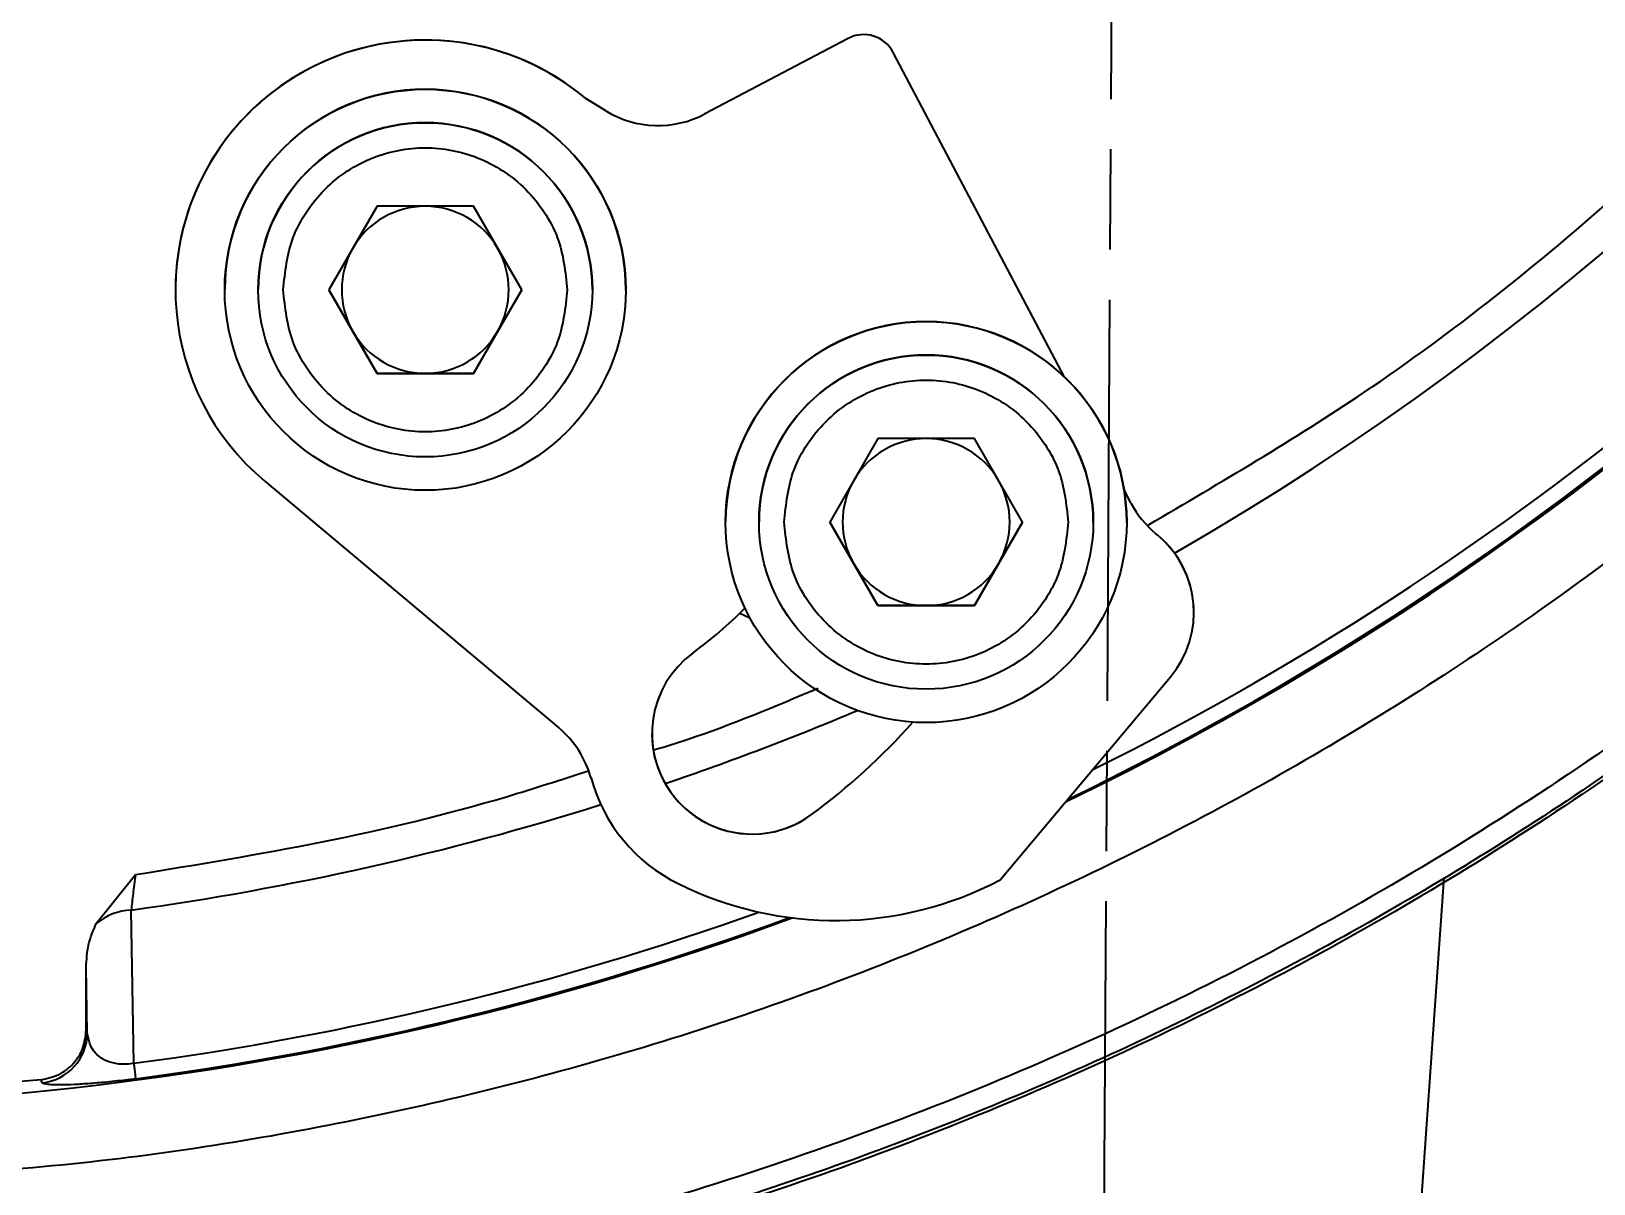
# Model space of a CAD drawing. Header units: millimetres. Extents: x 2003 to 4439, y 563 to 2285.
# Drawn here: x 2655.33 to 2702.08, y 1941.88 to 1976.37 of the extents above; entities that cross this region are included whole.
import ezdxf

# ---------------------------------------------------------------- set-up
doc = ezdxf.new("R2010")
doc.units = ezdxf.units.MM
doc.linetypes.add('AM_ISO08W050', pattern=[18, 12, -1.5, 3, -1.5])
doc.layers.add('AM_5', color=3, linetype='Continuous', lineweight=25)
doc.layers.add('AM_7', color=4, linetype='AM_ISO08W050', lineweight=25)
doc.styles.add('SLDTEXTSTYLE1', font='txt.shx', dxfattribs={"width": 0.7, "bigfont": 'gbcbig.shx'})
doc.dimstyles.new('SLDDIMSTYLE12$0', dxfattribs={"dimtxt": 12, "dimasz": 10, "dimexe": 0, "dimexo": 0.0625, "dimgap": 0.875, "dimtad": 1, "dimdec": 1, "dimlfac": 1.8, "dimrnd": 1e-09, "dimzin": 12, "dimdsep": 46, "dimtxsty": 'SLDTEXTSTYLE1', "dimcen": 0.09, "dimdle": 8.16, "dimclrd": 3, "dimclre": 3, "dimadec": 0, "dimazin": 3, "dimtfac": 1, "dimtdec": 1, "dimtofl": 0, "dimtmove": 0, "dimatfit": 3, "dimfxl": 0, "dimfrac": 2, "dimtolj": 1, "dimlwd": 5, "dimlwe": 5, "dimarcsym": 0})

# ---------------------------------------------------------------- blocks, each defined once
blk = doc.blocks.new('*D42')
at = {"layer": 'AM_5', "color": 3, "linetype": 'Continuous', "lineweight": 5, "transparency": 16777216}
for p, q in [((2526.81, 1949.849), (2526.732, 1913.328)), ((2677.208, 1913.007), (2536.732, 1913.307))]:
    blk.add_line(p, q, dxfattribs=at)
at = {"layer": 'AM_5', "color": 3, "lineweight": 5, "transparency": 16777216}
blk.add_line((2687.178, 1898.953), (2687.208, 1912.985), dxfattribs=at)
at = {"layer": 'AM_5', "color": 3, "transparency": 16777216}
for points in [[(2536.735, 1914.974), (2536.728, 1911.64), (2526.732, 1913.328)], [(2677.212, 1914.673), (2677.205, 1911.34), (2687.208, 1912.985)]]:
    blk.add_solid(points, dxfattribs=at)
at = {"layer": 'Defpoints', "color": 0, "transparency": 16777216}
for p in [(2526.81, 1949.912), (2526.732, 1913.328), (2687.178, 1898.89)]:
    blk.add_point(p, dxfattribs=at)
at = {"layer": 'AM_5', "color": 0, "transparency": 16777216, "insert": (2588.08, 1920.072), "char_height": 12, "attachment_point": 5, "rotation": 359.8775, "style": 'SLDTEXTSTYLE1'}
blk.add_mtext('\\A1;160', dxfattribs=at)

msp = doc.modelspace()

# ---------------------------------------------------------------- linework, layer by layer
at = {"color": 7, "linetype": 'Continuous', "lineweight": 25}
for p, q in [((2679.765, 1976.154), (2675.485, 1973.895)), ((2679.765, 1976.154), (2675.485, 1973.895)), ((2679.765, 1976.154), (2679.765, 1976.154)), ((2686.244, 1966.021), (2681.116, 1975.736)), ((2681.116, 1975.736), (2681.116, 1975.736)), ((2686.244, 1966.021), (2681.116, 1975.736)), ((2672.52, 1973.989), (2671.919, 1974.356)), ((2671.919, 1974.356), (2671.919, 1974.356)), ((2672.52, 1973.989), (2671.919, 1974.356)), ((2672.52, 1973.989), (2672.52, 1973.989)), ((2675.485, 1973.895), (2675.485, 1973.895)), ((2665.672, 1971.131), (2664.228, 1968.631)), ((2668.558, 1971.131), (2665.672, 1971.131)), ((2670.002, 1968.631), (2668.558, 1971.131)), ((2659.641, 1968.639), (2659.641, 1968.639)), ((2661.115, 1968.637), (2661.115, 1968.637)), ((2662.115, 1968.636), (2662.115, 1968.636)), ((2664.228, 1968.631), (2665.672, 1966.131)), ((2664.95, 1967.381), (2664.228, 1968.631)), ((2668.558, 1966.131), (2670.002, 1968.631)), ((2670.002, 1968.631), (2669.28, 1967.381)), ((2672.115, 1968.625), (2672.115, 1968.625)), ((2673.115, 1968.624), (2673.115, 1968.624)), ((2665.672, 1966.131), (2664.95, 1967.381)), ((2669.28, 1967.381), (2668.558, 1966.131)), ((2665.672, 1966.131), (2668.558, 1966.131)), ((2665.672, 1966.131), (2665.672, 1966.131)), ((2667.115, 1966.131), (2665.672, 1966.131)), ((2668.558, 1966.131), (2667.115, 1966.131)), ((2668.558, 1966.131), (2668.558, 1966.131)), ((2680.66, 1964.179), (2679.217, 1961.679)), ((2683.547, 1964.179), (2680.66, 1964.179)), ((2684.99, 1961.679), (2683.547, 1964.179)), ((2662.311, 1962.905), (2671.113, 1955.519)), ((2688.24, 1962.239), (2688.025, 1962.647)), ((2688.24, 1962.239), (2688.025, 1962.647)), ((2688.24, 1962.239), (2688.24, 1962.239)), ((2676.103, 1961.685), (2676.103, 1961.685)), ((2677.103, 1961.684), (2677.103, 1961.684)), ((2679.217, 1961.679), (2680.66, 1959.179)), ((2679.938, 1960.429), (2679.217, 1961.679)), ((2683.547, 1959.179), (2684.99, 1961.679)), ((2684.99, 1961.679), (2684.268, 1960.429)), ((2687.103, 1961.673), (2687.103, 1961.673)), ((2688.103, 1961.672), (2688.103, 1961.672)), ((2689.043, 1961.275), (2688.965, 1961.341)), ((2688.965, 1961.341), (2688.965, 1961.341)), ((2689.043, 1961.275), (2688.965, 1961.341)), ((2689.043, 1961.275), (2689.043, 1961.275)), ((2680.66, 1959.179), (2679.938, 1960.429)), ((2684.268, 1960.429), (2683.547, 1959.179)), ((2676.531, 1958.957), (2676.829, 1958.819)), ((2680.66, 1959.179), (2683.547, 1959.179)), ((2680.66, 1959.179), (2680.66, 1959.179)), ((2682.103, 1959.179), (2680.66, 1959.179)), ((2683.547, 1959.179), (2682.103, 1959.179)), ((2683.547, 1959.179), (2683.547, 1959.179)), ((2690.115, 1958.974), (2690.115, 1958.974)), ((2684.313, 1950.97), (2689.413, 1957.049)), ((2678.677, 1952.928), (2678.677, 1952.928)), ((2657.27, 1949.665), (2658.444, 1951.13)), ((2696.506, 1935.363), (2697.607, 1951.041)), ((2658.398, 1945.483), (2658.317, 1950.07)), ((2657.002, 1946.393), (2656.97, 1948.357)), ((2656.97, 1946.487), (2656.97, 1948.357)), ((2655.621, 1944.994), (2653.178, 1944.781)), ((2655.653, 1944.902), (2655.621, 1944.994))]:
    msp.add_line(p, q, dxfattribs=at)
at = {"color": 7, "linetype": 'Continuous', "lineweight": 25, "flags": 128}
for points in [[(2657.002, 1946.393), (2656.984, 1946.446), (2656.97, 1946.487)], [(2658.459, 1945.022), (2658.458, 1945.036), (2658.454, 1945.063), (2658.449, 1945.103), (2658.442, 1945.156), (2658.433, 1945.221), (2658.423, 1945.298), (2658.411, 1945.386), (2658.398, 1945.483)]]:
    msp.add_lwpolyline(points, dxfattribs=at)
at = {"color": 7, "linetype": 'Continuous', "lineweight": 25}
for centre, radius in [((2667.115, 1968.631), 6), ((2667.115, 1968.631), 5), ((2682.103, 1961.679), 6), ((2682.103, 1961.679), 5)]:
    msp.add_circle(centre, radius, dxfattribs=at)
for centre, radius, start, end in [((2646.47, 2035.674), 91.48, 295.79271, 180), ((2646.47, 2035.674), 91.48, 180, 290.22656), ((2646.47, 2035.674), 91.441, 295.84596, 351.20762), ((2646.47, 2035.674), 90.976, 296.50811, 351.20762), ((2646.47, 2035.674), 86.42, 299.88973, 350.7957), ((2680.232, 1975.269), 1, 27.8252, 117.8252), ((2680.232, 1975.269), 1, 27.8252, 117.8252), ((2667.115, 1968.631), 7.474, 50, 230), ((2667.115, 1968.631), 7.474, 50, 179.9388), ((2667.115, 1968.631), 6, 359.9388, 179.8775), ((2674.085, 1976.548), 3, 238.5537, 297.8252), ((2674.085, 1976.548), 3, 238.5537, 297.8252), ((2667.115, 1968.631), 5, 359.9997, 179.9388), ((2667.115, 1968.631), 2.5, 89.9997, 149.9997), ((2667.115, 1968.631), 2.5, 29.9997, 89.9997), ((2667.115, 1968.631), 2.5, 149.9997, 209.9997), ((2667.115, 1968.631), 2.5, 329.9997, 29.9997), ((2667.115, 1968.631), 2.5, 209.9997, 269.9997), ((2667.115, 1968.631), 2.5, 269.9997, 329.9997), ((2682.103, 1961.679), 6, 359.9388, 179.8775), ((2682.103, 1961.679), 5, 359.9997, 179.9388), ((2682.103, 1961.679), 2.5, 89.9997, 149.9997), ((2682.103, 1961.679), 2.5, 29.9997, 89.9997), ((2682.103, 1961.679), 2.5, 149.9997, 209.9997), ((2682.103, 1961.679), 2.5, 329.9997, 29.9997), ((2690.893, 1963.639), 3, 207.8252, 230), ((2690.893, 1963.639), 3, 207.8252, 230), ((2687.115, 1958.977), 3, 320, 50), ((2687.115, 1958.977), 3, 359.9388, 50), ((2682.103, 1961.679), 2.5, 209.9997, 269.9997), ((2682.103, 1961.679), 2.5, 269.9997, 329.9997), ((2667.115, 1968.631), 13.5, 306.3628, 315.1303), ((2676.898, 1955.343), 3, 126.3628, 306.3628), ((2646.47, 2035.674), 86.42, 288.78105, 292.86186), ((2667.115, 1968.631), 19.5, 306.3628, 318.4311), ((2667.115, 1968.631), 19.5, 306.3628, 318.431), ((2669.184, 1953.221), 3, 15.3829, 50), ((2676.898, 1955.343), 3, 179.9388, 306.3628), ((2676.898, 1955.343), 5, 195.3829, 243.7074), ((2646.47, 2035.674), 86.42, 277.87924, 287.43853), ((2679.391, 1960.339), 10.583, 243.5885, 297.7159), ((2658.4, 1948.3), 1.772, 92.7061, 129.6354), ((2646.47, 2035.674), 90.976, 277.53416, 289.67251), ((2646.47, 2035.674), 91.441, 277.53416, 290.18053), ((2655.502, 1946.395), 1.5, 275.7884, 359.9113)]:
    msp.add_arc(centre, radius, start, end, dxfattribs=at)
for points in [[(2740.21, 2035.674), (2740.123, 2032.607), (2739.949, 2026.471), (2738.546, 2017.357), (2736.321, 2008.419), (2733.213, 1999.744), (2729.275, 1991.414), (2724.537, 1983.511), (2719.049, 1976.11), (2712.861, 1969.283), (2706.034, 1963.096), (2698.633, 1957.607), (2690.73, 1952.87), (2682.4, 1948.931), (2673.725, 1945.823), (2664.787, 1943.598), (2655.673, 1942.195), (2649.538, 1942.021), (2646.47, 1941.934)], [(2744.144, 2024.885), (2743.619, 2021.233), (2742.571, 2013.93), (2739.452, 2003.287), (2735.244, 1993.044), (2729.888, 1983.343), (2723.484, 1974.304), (2716.102, 1966.042), (2707.84, 1958.661), (2698.801, 1952.256), (2689.1, 1946.901), (2678.857, 1942.693), (2668.214, 1939.573), (2660.911, 1938.525), (2657.259, 1938.001)], [(2743.941, 2018.342), (2743.255, 2015.048), (2741.882, 2008.46), (2738.561, 1998.907), (2734.357, 1989.724), (2729.222, 1981.021), (2723.232, 1972.884), (2716.445, 1965.4), (2708.931, 1958.644), (2700.769, 1952.69), (2692.044, 1947.591), (2682.843, 1943.427), (2673.277, 1940.147), (2666.682, 1938.803), (2663.385, 1938.13)], [(2711.224, 1960.925), (2708.927, 1959.038), (2704.334, 1955.264), (2696.834, 1950.419), (2688.963, 1946.218), (2680.734, 1942.771), (2672.239, 1940.018), (2666.412, 1938.843), (2663.498, 1938.255)]]:
    msp.add_open_spline(points, degree=3, dxfattribs=at)
for points, knots in [([(2688.754, 1961.602), (2690.932, 1962.876), (2695.917, 1965.79), (2702.982, 1971.444), (2709.946, 1978.276), (2716.065, 1985.886), (2721.288, 1994.134), (2725.516, 2002.929), (2728.793, 2012.137), (2730.068, 2018.512), (2730.706, 2021.7)], [0, 0, 0, 0, 0.099849, 0.228442, 0.357035, 0.485628, 0.614221, 0.742814, 0.871407, 1, 1, 1, 1]), ([(2662.865, 1968.631), (2662.922, 1969.165), (2663.009, 1969.988), (2663.539, 1970.977), (2664.088, 1971.657), (2664.769, 1972.209), (2665.758, 1972.723), (2667.115, 1972.983), (2668.472, 1972.723), (2669.462, 1972.209), (2670.142, 1971.657), (2670.691, 1970.977), (2671.221, 1969.987), (2671.308, 1969.165), (2671.365, 1968.631)], [0, 0, 0, 0, 0.119728, 0.18418, 0.25, 0.31582, 0.380272, 0.5, 0.619728, 0.68418, 0.75, 0.81582, 0.880272, 1, 1, 1, 1]), ([(2671.365, 1968.631), (2671.308, 1968.096), (2671.221, 1967.274), (2670.691, 1966.284), (2670.142, 1965.604), (2669.462, 1965.052), (2668.472, 1964.538), (2667.115, 1964.278), (2665.758, 1964.538), (2664.768, 1965.052), (2664.088, 1965.604), (2663.539, 1966.284), (2663.009, 1967.274), (2662.922, 1968.096), (2662.865, 1968.631)], [0, 0, 0, 0, 0.119728, 0.18418, 0.25, 0.31582, 0.380272, 0.5, 0.619728, 0.68418, 0.75, 0.81582, 0.880272, 1, 1, 1, 1]), ([(2677.853, 1961.679), (2677.91, 1962.213), (2677.997, 1963.036), (2678.527, 1964.025), (2679.076, 1964.705), (2679.757, 1965.257), (2680.746, 1965.771), (2682.103, 1966.031), (2683.46, 1965.771), (2684.45, 1965.257), (2685.131, 1964.705), (2685.679, 1964.025), (2686.209, 1963.036), (2686.297, 1962.213), (2686.353, 1961.679)], [0, 0, 0, 0, 0.119728, 0.18418, 0.25, 0.31582, 0.380272, 0.5, 0.619728, 0.68418, 0.75, 0.81582, 0.880272, 1, 1, 1, 1]), ([(2686.353, 1961.679), (2686.297, 1961.144), (2686.209, 1960.322), (2685.679, 1959.332), (2685.131, 1958.652), (2684.45, 1958.1), (2683.46, 1957.587), (2682.103, 1957.326), (2680.746, 1957.587), (2679.757, 1958.1), (2679.076, 1958.652), (2678.527, 1959.332), (2677.997, 1960.322), (2677.91, 1961.144), (2677.853, 1961.679)], [0, 0, 0, 0, 0.119728, 0.18418, 0.25, 0.31582, 0.380272, 0.5, 0.619728, 0.68418, 0.75, 0.81582, 0.880272, 1, 1, 1, 1]), ([(2673.959, 1954.862), (2674.291, 1954.965), (2675.964, 1955.483), (2677.579, 1956.166), (2678.873, 1956.713)], [0, 0, 0, 0, 0.198366, 1, 1, 1, 1]), ([(2658.444, 1951.13), (2660.311, 1951.435), (2664.044, 1952.045), (2668.565, 1953.121), (2671.177, 1953.973), (2671.991, 1954.239)], [0, 0, 0, 0, 0.4077377, 0.8154754, 1, 1, 1, 1]), ([(2658.444, 1951.13), (2658.418, 1950.934), (2658.367, 1950.542), (2658.333, 1950.227), (2658.317, 1950.07)], [0, 0, 0, 0, 0.502434, 1, 1, 1, 1]), ([(2656.97, 1948.357), (2656.981, 1948.585), (2657.004, 1949.038), (2657.182, 1949.456), (2657.27, 1949.665)], [0, 0, 0, 0, 0.501105, 1, 1, 1, 1]), ([(2655.621, 1944.994), (2655.803, 1945.033), (2656.165, 1945.11), (2656.606, 1945.461), (2656.911, 1945.935), (2656.95, 1946.303), (2656.97, 1946.487)], [0, 0, 0, 0, 0.250514, 0.50007, 0.74999, 1, 1, 1, 1]), ([(2658.398, 1945.483), (2658.328, 1945.472), (2658.185, 1945.45), (2657.982, 1945.454), (2657.801, 1945.482), (2657.635, 1945.529), (2657.541, 1945.573), (2657.494, 1945.6), (2657.488, 1945.603), (2657.464, 1945.617), (2657.375, 1945.672), (2657.097, 1945.91), (2657.044, 1946.179), (2657.002, 1946.393)], [0, 0, 0, 0, 0.058872, 0.118076, 0.181704, 0.251258, 0.33051, 0.330822, 0.333623, 0.341737, 0.373322, 0.501634, 1, 1, 1, 1]), ([(2658.459, 1945.022), (2658.246, 1944.995), (2657.805, 1944.94), (2657.215, 1944.886), (2656.703, 1944.85), (2656.19, 1944.832), (2655.755, 1944.842), (2655.688, 1944.882), (2655.653, 1944.902)], [0, 0, 0, 0, 0.1205845, 0.248868, 0.3727771, 0.5012581, 0.7408272, 1, 1, 1, 1])]:
    msp.add_open_spline(points, degree=3, knots=knots, dxfattribs=at)
at = {"layer": 'AM_7'}
msp.add_line((2686.979, 1866.337), (2689.218, 2233.473), dxfattribs=at)

# ---------------------------------------------------------------- dimensions: what is measured, and where the dimension line sits
at = {"layer": 'AM_5'}
dim = msp.add_linear_dim(base=(2526.732, 1913.328), p1=(2687.178, 1898.89), p2=(2526.81, 1949.912), angle=179.8775, text='160', dimstyle='SLDDIMSTYLE12$0', override={"dimlfac": 1}, dxfattribs=at)
dim.commit()
dim.dimension.update_dxf_attribs({"geometry": '*D42', "text_midpoint": (2588.065, 1913.197), "dimtype": 160})

doc.saveas('drawing.dxf')
